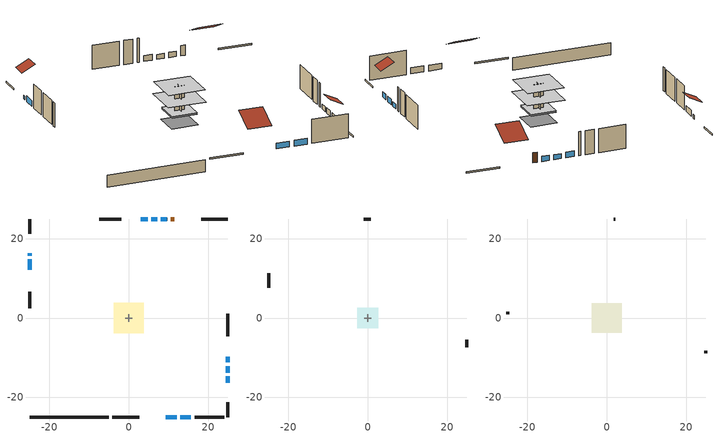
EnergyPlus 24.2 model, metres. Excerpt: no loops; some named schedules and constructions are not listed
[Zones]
conditioned space
 floor to garage (Floor1 construction): -2.59,-2.59 -2.59,2.59 2.59,2.59 2.59,-2.59 z0.3
 floor adiabatic (AdiabaticFloorConstruction): -3.82,-3.82 -3.82,3.82 3.82,3.82 3.82,-3.82 z2.74
 floor foundation (Slab2 construction): -2.7,-2.7 -2.7,2.7 2.7,2.7 2.7,-2.7 z-2.13
 wall outside (RimJoist1 construction): -4.12,-24.95 2.62,-24.95 z0.3:0.61
 wall outside (RimJoist2 construction): -24.95,24.95 -24.95,21.2 z0.3:0.61
 wall outside (RimJoist3 construction): 24.95,24.95 18.21,24.95 z0.3:0.61
 wall outside (RimJoist4 construction): 24.95,-24.95 24.95,-21.2 z0.3:0.61
 wall outside (AdiabaticWallConstruction 1): 11.48,24.95 10.57,24.95 z0.3:2.34
 wall outside (AdiabaticWallConstruction): 9.35,-24.95 12.04,-24.95 / 12.97,-24.95 15.66,-24.95 / -24.95,14.78 -24.95,12.16 z0.3:1.49; 24.95,-16.29 24.95,-14.67 / 24.95,-13.74 24.95,-12.12 z0.3:1.4; -24.95,16.29 -24.95,15.71 z0.3:1.07; 9.64,24.95 8.1,24.95 z0.3:1.34; 7.17,24.95 5.68,24.95 z0.3:1.28; 4.75,24.95 3.01,24.95 z0.3:1.46; 24.95,-11.19 24.95,-9.78 z0.3:1.25
 wall outside (Wall3 construction): 16.59,-24.95 24.02,-24.95 z0.3:5.18
 wall outside (Wall4 construction): -24.95,6.65 -24.95,2.52 z0.3:5.18
 wall outside (Wall7 construction): -1.95,24.95 -7.44,24.95 z0.3:5.18
 wall outside (Wall8 construction): 24.95,-4.56 24.95,1.13 z0.3:5.18
 wall foundation (FoundationWall1 construction): -24.95,-24.95 -5.05,-24.95 z-2.13:0.3
 wall to garage (Wall5 construction): 0.91,0 -0.91,0 z0.3:5.18
 wall to garage (Wall6 construction): 0,0.91 0,-0.91 z0.3:5.18
 window (WindowConstruction): 9.35,-24.95 12.04,-24.95 z0.3:1.49
 window (WindowConstruction 9): 24.95,-16.29 24.95,-14.67 z0.3:1.4
 window (WindowConstruction 1): 12.97,-24.95 15.66,-24.95 z0.3:1.49
 window (WindowConstruction 2): -24.95,16.29 -24.95,15.71 z0.3:1.07
 window (WindowConstruction 3): -24.95,14.78 -24.95,12.17 z0.3:1.49
 window (WindowConstruction 4): 9.64,24.95 8.1,24.95 z0.3:1.34
 window (WindowConstruction 5): 7.17,24.95 5.68,24.95 z0.3:1.28
 window (WindowConstruction 6): 4.75,24.95 3.01,24.95 z0.3:1.46
 window (WindowConstruction 7): 24.95,-13.74 24.95,-12.12 z0.3:1.4
 window (WindowConstruction 8): 24.95,-11.19 24.95,-9.78 z0.3:1.25
 door (Door): 11.48,24.95 10.57,24.95 z0.3:2.34
 ceiling adiabatic (AdiabaticFloorConstruction): 3.82,-3.82 3.82,3.82 -3.82,3.82 -3.82,-3.82 z2.74
garage
 floor foundation (Slab1 construction): -2.59,-2.59 -2.59,2.59 2.59,2.59 2.59,-2.59 z0
 wall outside (Wall1 construction): -24.95,11.24 -24.95,7.58 z0.3:5.18
 wall outside (Wall12 construction): 24.95,-7.31 24.95,-5.48 z0.3:5.18
 wall outside (Wall2 construction): 0.81,24.95 -1.02,24.95 z0.3:5.18
attic - vented
 floor to conditioned space (Floor2 construction Reversed): -3.74,-3.74 -3.74,3.74 3.74,3.74 3.74,-3.74 z5.18
 wall outside (Wall10 construction): 24.95,-8.85 24.95,-8.24 z0.3:5.18
 wall outside (Wall11 construction): 2.08,24.95 1.74,24.95 z0.3:5.18
 wall outside (Wall9 construction): -24.95,1.59 -24.95,0.98 z0.3:5.18
 roof outside (Roof1 construction): 8.42,-24.95,5.18 8.42,-20.59,7.36 3.55,-20.59,7.36 3.55,-24.95,5.18
 roof outside (Roof2 construction): -24.95,17.21,5.18 -22.22,17.21,6.55 -22.22,20.27,6.55 -24.95,20.27,5.18
 roof outside (Roof3 construction): 24.95,-17.21,5.18 22.22,-17.21,6.55 22.22,-20.27,6.55 24.95,-20.27,5.18
 roof outside (Roof4 construction): 12.41,24.95,5.18 12.41,20.59,7.36 17.28,20.59,7.36 17.28,24.95,5.18
[Material] Roughness=Rough; Thermal Absorptance=0.9
Name | Thickness {m} | Conductivity {W/m-K} | Density {kg/m3} | Specific Heat {J/kg-K} | Solar Absorptance | Visible Absorptance
ceiling loosefill ins | 0.254 | 0.0480833 | 16.02 | 1046.75 | 0.7 | 0.7
ceiling stud and cavity | 0.1397 | 0.104117 | 65.682 | 1177.47 | 0.7 | 0.7
floor covering | 0.0127 | 0.0433444 | 54.468 | 1339.84 | 0.6 | 0.6
floor stud and cavity | 0.1397 | 0.923637 | 92.3553 | 1139.71 | 0.7 | 0.7
gypsum board | 0.0127 | 0.160291 | 801 | 837.4 | 0.6 | 0.6
osb sheathing 0.5 in. 1 | 0.0127 | 0.115458 | 512.64 | 1214.23 | 0.7 | 0.7
osb sheathing 0.75 in. | 0.01905 | 0.115458 | 512.64 | 1214.23 | 0.7 | 0.7
wall rigid ins 1; wall rigid ins 2 | 0.051816 | 0.029427 | 32.04 | 1214.23 | 0.7 | 0.7
wall stud and cavity 2 | 0.1397 | 0.222524 | 139.0536 | 1170.24 | 0.7 | 0.7
[Construction]
Floor1 construction Reversed: floor covering, osb sheathing 0.75 in., floor stud and cavity
Floor2 construction: ceiling loosefill ins, ceiling stud and cavity, gypsum board
Wall5 construction Reversed: gypsum board, wall stud and cavity 2, osb sheathing 0.5 in. 1, wall rigid ins 1
Wall6 construction Reversed: gypsum board, wall stud and cavity 2, osb sheathing 0.5 in. 1, wall rigid ins 2
[EnergyManagementSystem:Program]
water_heater_InletAir: Set water_heater_Tamb_act = water_heater_amb_temp; Set water_heater_RHamb_act = 0; Set water_heater_RHamb_act = water_heater_RHamb_act + (water_heater_amb_rh / 100) / 1; Set water_heater_sens_act = (0 - water_heater_sens_cool - (water_heater_tl + water_heater_fan_pwr)) / 1; Set water_heater_lat_act = (0 - water_heater_lat_cool) / 1
[EnergyManagementSystem:ProgramCallingManager]
central_ac_supply_fan_disaggregate_program_calling_manager: EndOfSystemTimestepBeforeHVACReporting; central_ac_supply_fan_disaggregate_program
component_loads_program_calling_manager: EndOfZoneTimestepAfterZoneReporting; component_loads_program
fridge_schedule_program_calling_manager: BeginZoneTimestepAfterInitHeatBalance; fridge_schedule_program
infil_program_calling_manager: BeginZoneTimestepAfterInitHeatBalance; infil_program
natural_vent_program_calling_manager: BeginZoneTimestepAfterInitHeatBalance; natural_vent_program
total_airflows_program_calling_manager: EndOfZoneTimestepAfterZoneReporting; total_airflows_program
total_loads_program_calling_manager: EndOfZoneTimestepAfterZoneReporting; total_loads_program
unit_heater_supply_fan_disaggregate_program_calling_manager: EndOfSystemTimestepBeforeHVACReporting; unit_heater_supply_fan_disaggregate_program
unmet_hours_program_calling_manager: EndOfZoneTimestepBeforeZoneReporting; unmet_hours_program
water_heater_hpwh_EC_adj_ProgramManager: EndOfSystemTimestepBeforeHVACReporting; water_heater_hpwh_EC_adj
water_heater_ProgramManager: InsideHVACSystemIterationLoop; water_heater_Control; water_heater_InletAir
[EnergyManagementSystem:OutputVariable]
Name | EMS Variable | Type of Data in Variable | Update Frequency | EMS Program or Subroutine | Units
central ac supply fan disaggregate clg | central_ac_supply_fan_clg | Summed | SystemTimestep | central_ac_supply_fan_disaggregate_program | J
unit heater supply fan disaggregate htg primary | unit_heater_supply_fan_primary_htg | Summed | SystemTimestep | unit_heater_supply_fan_disaggregate_program | J
loads_htg_tot_peakload_outvar; loads_htg_tot_annual_outvar; loads_htg_tot_timeseries_outvar | loads_htg_tot | Summed | ZoneTimestep | total_loads_program | J
loads_clg_tot_peakload_outvar; loads_clg_tot_annual_outvar; loads_clg_tot_timeseries_outvar | loads_clg_tot | Summed | ZoneTimestep | total_loads_program | J
htg_unmet_hours_annual_outvar; htg_unmet_hours_timeseries_outvar | htg_unmet_hours | Summed | ZoneTimestep | unmet_hours_program | hr
clg_unmet_hours_annual_outvar; clg_unmet_hours_timeseries_outvar | clg_unmet_hours | Summed | ZoneTimestep | unmet_hours_program | hr
loads_htg_roofs_annual_outvar; loads_htg_roofs_timeseries_outvar | loads_htg_roofs | Summed | ZoneTimestep | component_loads_program | J
loads_htg_ceilings_annual_outvar; loads_htg_ceilings_timeseries_outvar | loads_htg_ceilings | Summed | ZoneTimestep | component_loads_program | J
loads_htg_walls_annual_outvar; loads_htg_walls_timeseries_outvar | loads_htg_walls | Summed | ZoneTimestep | component_loads_program | J
loads_htg_rim_joists_annual_outvar; loads_htg_rim_joists_timeseries_outvar | loads_htg_rim_joists | Summed | ZoneTimestep | component_loads_program | J
loads_htg_foundation_walls_annual_outvar; loads_htg_foundation_walls_timeseries_outvar | loads_htg_foundation_walls | Summed | ZoneTimestep | component_loads_program | J
loads_htg_doors_annual_outvar; loads_htg_doors_timeseries_outvar | loads_htg_doors | Summed | ZoneTimestep | component_loads_program | J
loads_htg_windows_conduction_annual_outvar; loads_htg_windows_conduction_timeseries_outvar | loads_htg_windows_conduction | Summed | ZoneTimestep | component_loads_program | J
loads_htg_windows_solar_annual_outvar; loads_htg_windows_solar_timeseries_outvar | loads_htg_windows_solar | Summed | ZoneTimestep | component_loads_program | J
loads_htg_skylights_conduction_annual_outvar; loads_htg_skylights_conduction_timeseries_outvar | loads_htg_skylights_conduction | Summed | ZoneTimestep | component_loads_program | J
loads_htg_skylights_solar_annual_outvar; loads_htg_skylights_solar_timeseries_outvar | loads_htg_skylights_solar | Summed | ZoneTimestep | component_loads_program | J
loads_htg_floors_annual_outvar; loads_htg_floors_timeseries_outvar | loads_htg_floors | Summed | ZoneTimestep | component_loads_program | J
loads_htg_slabs_annual_outvar; loads_htg_slabs_timeseries_outvar | loads_htg_slabs | Summed | ZoneTimestep | component_loads_program | J
loads_htg_internal_mass_annual_outvar; loads_htg_internal_mass_timeseries_outvar | loads_htg_internal_mass | Summed | ZoneTimestep | component_loads_program | J
loads_htg_infil_annual_outvar; loads_htg_infil_timeseries_outvar | loads_htg_infil | Summed | ZoneTimestep | component_loads_program | J
loads_htg_natvent_annual_outvar; loads_htg_natvent_timeseries_outvar | loads_htg_natvent | Summed | ZoneTimestep | component_loads_program | J
loads_htg_mechvent_annual_outvar; loads_htg_mechvent_timeseries_outvar | loads_htg_mechvent | Summed | ZoneTimestep | component_loads_program | J
loads_htg_whf_annual_outvar; loads_htg_whf_timeseries_outvar | loads_htg_whf | Summed | ZoneTimestep | component_loads_program | J
loads_htg_ducts_annual_outvar; loads_htg_ducts_timeseries_outvar | loads_htg_ducts | Summed | ZoneTimestep | component_loads_program | J
loads_htg_intgains_annual_outvar; loads_htg_intgains_timeseries_outvar | loads_htg_intgains | Summed | ZoneTimestep | component_loads_program | J
loads_htg_lighting_annual_outvar; loads_htg_lighting_timeseries_outvar | loads_htg_lighting | Summed | ZoneTimestep | component_loads_program | J
loads_clg_roofs_annual_outvar; loads_clg_roofs_timeseries_outvar | loads_clg_roofs | Summed | ZoneTimestep | component_loads_program | J
loads_clg_ceilings_annual_outvar; loads_clg_ceilings_timeseries_outvar | loads_clg_ceilings | Summed | ZoneTimestep | component_loads_program | J
loads_clg_walls_annual_outvar; loads_clg_walls_timeseries_outvar | loads_clg_walls | Summed | ZoneTimestep | component_loads_program | J
loads_clg_rim_joists_annual_outvar; loads_clg_rim_joists_timeseries_outvar | loads_clg_rim_joists | Summed | ZoneTimestep | component_loads_program | J
loads_clg_foundation_walls_annual_outvar; loads_clg_foundation_walls_timeseries_outvar | loads_clg_foundation_walls | Summed | ZoneTimestep | component_loads_program | J
loads_clg_doors_annual_outvar; loads_clg_doors_timeseries_outvar | loads_clg_doors | Summed | ZoneTimestep | component_loads_program | J
loads_clg_windows_conduction_annual_outvar; loads_clg_windows_conduction_timeseries_outvar | loads_clg_windows_conduction | Summed | ZoneTimestep | component_loads_program | J
loads_clg_windows_solar_annual_outvar; loads_clg_windows_solar_timeseries_outvar | loads_clg_windows_solar | Summed | ZoneTimestep | component_loads_program | J
loads_clg_skylights_conduction_annual_outvar; loads_clg_skylights_conduction_timeseries_outvar | loads_clg_skylights_conduction | Summed | ZoneTimestep | component_loads_program | J
loads_clg_skylights_solar_annual_outvar; loads_clg_skylights_solar_timeseries_outvar | loads_clg_skylights_solar | Summed | ZoneTimestep | component_loads_program | J
loads_clg_floors_annual_outvar; loads_clg_floors_timeseries_outvar | loads_clg_floors | Summed | ZoneTimestep | component_loads_program | J
loads_clg_slabs_annual_outvar; loads_clg_slabs_timeseries_outvar | loads_clg_slabs | Summed | ZoneTimestep | component_loads_program | J
loads_clg_internal_mass_annual_outvar; loads_clg_internal_mass_timeseries_outvar | loads_clg_internal_mass | Summed | ZoneTimestep | component_loads_program | J
loads_clg_infil_annual_outvar; loads_clg_infil_timeseries_outvar | loads_clg_infil | Summed | ZoneTimestep | component_loads_program | J
loads_clg_natvent_annual_outvar; loads_clg_natvent_timeseries_outvar | loads_clg_natvent | Summed | ZoneTimestep | component_loads_program | J
loads_clg_mechvent_annual_outvar; loads_clg_mechvent_timeseries_outvar | loads_clg_mechvent | Summed | ZoneTimestep | component_loads_program | J
loads_clg_whf_annual_outvar; loads_clg_whf_timeseries_outvar | loads_clg_whf | Summed | ZoneTimestep | component_loads_program | J
loads_clg_ducts_annual_outvar; loads_clg_ducts_timeseries_outvar | loads_clg_ducts | Summed | ZoneTimestep | component_loads_program | J
loads_clg_intgains_annual_outvar; loads_clg_intgains_timeseries_outvar | loads_clg_intgains | Summed | ZoneTimestep | component_loads_program | J
loads_clg_lighting_annual_outvar; loads_clg_lighting_timeseries_outvar | loads_clg_lighting | Summed | ZoneTimestep | component_loads_program | J
total_infil_flow_rate_timeseries_outvar | total_infil_flow_rate | Averaged | ZoneTimestep | total_airflows_program | m^3/s
total_mechvent_flow_rate_timeseries_outvar | total_mechvent_flow_rate | Averaged | ZoneTimestep | total_airflows_program | m^3/s
total_natvent_flow_rate_timeseries_outvar | total_natvent_flow_rate | Averaged | ZoneTimestep | total_airflows_program | m^3/s
total_whf_flow_rate_timeseries_outvar | total_whf_flow_rate | Averaged | ZoneTimestep | total_airflows_program | m^3/s
[Schedule:Day:Interval]
trans schedule winter=0.85 summer=0.7 day; trans schedule winter=0.85 summer=0.7 day 2: No, 24:00, 0.85
trans schedule winter=0.85 summer=0.7 day 1: No, 24:00, 0.7
trans schedule winter=0.85 summer=0.7 default day; mech vent bath fan 0 schedule default day; mech vent range fan 0 schedule default day; misc permanent spa pump schedule default day; general water use schedule default day; misc permanent spa heater schedule default day; cooling season schedule day; cooling season schedule day 2; cooling season schedule default day; exterior lighting schedule default day; natural vent schedule default day: No, 24:00, 0
mech vent bath fan 0 schedule day: No, 21:00, 0, 22:00, 1, 24:00, 0
mech vent range fan 0 schedule day: No, 18:00, 0, 19:00, 1, 24:00, 0
misc permanent spa pump schedule day; misc permanent spa pump schedule day 2; misc permanent spa pump schedule day 4; misc permanent spa pump schedule day 8; misc permanent spa pump schedule day 10: No, 01:00, 0.151232, 02:00, 0.182738, 03:00, 0.151232, 04:00, 0.182738, 05:00, 0.296162, 06:00, 0.422188, 07:00, 0.359175, 09:00, 0.151232, 10:00, 0.119725, 11:00, 0.0945197, 14:00, 0.0882184, 15:00, 0.151232, 16:00, 0.365476, 17:00, 0.793966, 18:00, 0.76876, 19:00, 0.428489, 20:00, 0.38438, 21:00, 0.321367, 22:00, 0.270956, 24:00, 0.151232
misc permanent spa pump schedule day 1: No, 01:00, 0.152381, 02:00, 0.184127, 03:00, 0.152381, 04:00, 0.184127, 05:00, 0.298413, 06:00, 0.425397, 07:00, 0.361905, 09:00, 0.152381, 10:00, 0.120635, 11:00, 0.0952381, 14:00, 0.0888889, 15:00, 0.152381, 16:00, 0.368254, 17:00, 0.8, 18:00, 0.774603, 19:00, 0.431746, 20:00, 0.387302, 21:00, 0.32381, 22:00, 0.273016, 24:00, 0.152381
misc permanent spa pump schedule day 3; misc permanent spa pump schedule day 9: No, 01:00, 0.150246, 02:00, 0.181548, 03:00, 0.150246, 04:00, 0.181548, 05:00, 0.294232, 06:00, 0.419438, 07:00, 0.356835, 09:00, 0.150246, 10:00, 0.118945, 11:00, 0.0939039, 14:00, 0.0876437, 15:00, 0.150246, 16:00, 0.363095, 17:00, 0.788793, 18:00, 0.763752, 19:00, 0.425698, 20:00, 0.381876, 21:00, 0.319273, 22:00, 0.269191, 24:00, 0.150246
misc permanent spa pump schedule day 5; misc permanent spa pump schedule day 7; misc permanent spa heater schedule day 3: No, 01:00, 0.190476, 02:00, 0.230159, 03:00, 0.190476, 04:00, 0.230159, 05:00, 0.373016, 06:00, 0.531746, 07:00, 0.452381, 09:00, 0.190476, 10:00, 0.150794, 11:00, 0.119048, 14:00, 0.111111, 15:00, 0.190476, 16:00, 0.460317, 17:00, 1, 18:00, 0.968254, 19:00, 0.539683, 20:00, 0.484127, 21:00, 0.404762, 22:00, 0.34127, 24:00, 0.190476
misc permanent spa pump schedule day 6: No, 01:00, 0.190148, 02:00, 0.229762, 03:00, 0.190148, 04:00, 0.229762, 05:00, 0.372373, 06:00, 0.530829, 07:00, 0.451601, 09:00, 0.190148, 10:00, 0.150534, 11:00, 0.118842, 14:00, 0.11092, 15:00, 0.190148, 16:00, 0.459524, 17:00, 0.998276, 18:00, 0.966585, 19:00, 0.538752, 20:00, 0.483292, 21:00, 0.404064, 22:00, 0.340681, 24:00, 0.190148
general water use schedule day: No, 01:00, 0.315068, 03:00, 0.287671, 04:00, 0.342466, 05:00, 0.369863, 06:00, 0.520548, 07:00, 0.60274, 08:00, 0.534247, 10:00, 0.506849, 11:00, 0.465753, 14:00, 0.479452, 15:00, 0.534247, 16:00, 0.589041, 17:00, 0.69863, 18:00, 0.876712, 19:00, 0.890411, 20:00, 0.986301, 21:00, 1, 22:00, 0.863014, 23:00, 0.616438, 24:00, 0.465753
misc permanent spa heater schedule day; misc permanent spa heater schedule day 6: No, 01:00, 0.145464, 02:00, 0.175769, 03:00, 0.145464, 04:00, 0.175769, 05:00, 0.284867, 06:00, 0.406087, 07:00, 0.345477, 09:00, 0.145464, 10:00, 0.115159, 11:00, 0.090915, 14:00, 0.084854, 15:00, 0.145464, 16:00, 0.351538, 17:00, 0.763686, 18:00, 0.739442, 19:00, 0.412148, 20:00, 0.369721, 21:00, 0.309111, 22:00, 0.260623, 24:00, 0.145464
misc permanent spa heater schedule day 1: No, 01:00, 0.145116, 02:00, 0.175349, 03:00, 0.145116, 04:00, 0.175349, 05:00, 0.284186, 06:00, 0.405117, 07:00, 0.344652, 09:00, 0.145116, 10:00, 0.114884, 11:00, 0.0906978, 14:00, 0.0846513, 15:00, 0.145116, 16:00, 0.350698, 17:00, 0.761861, 18:00, 0.737675, 19:00, 0.411163, 20:00, 0.368838, 21:00, 0.308372, 22:00, 0.26, 24:00, 0.145116
misc permanent spa heater schedule day 2: No, 01:00, 0.188391, 02:00, 0.227639, 03:00, 0.188391, 04:00, 0.227639, 05:00, 0.368932, 06:00, 0.525924, 07:00, 0.447428, 09:00, 0.188391, 10:00, 0.149143, 11:00, 0.117744, 14:00, 0.109895, 15:00, 0.188391, 16:00, 0.455277, 17:00, 0.989051, 18:00, 0.957653, 19:00, 0.533774, 20:00, 0.478826, 21:00, 0.40033, 22:00, 0.337533, 24:00, 0.188391
misc permanent spa heater schedule day 4: No, 01:00, 0.1618, 02:00, 0.195509, 03:00, 0.1618, 04:00, 0.195509, 05:00, 0.316859, 06:00, 0.451693, 07:00, 0.384276, 09:00, 0.1618, 10:00, 0.128092, 11:00, 0.101125, 14:00, 0.0943836, 15:00, 0.1618, 16:00, 0.391018, 17:00, 0.849453, 18:00, 0.822486, 19:00, 0.458435, 20:00, 0.411243, 21:00, 0.343826, 22:00, 0.289893, 24:00, 0.1618
misc permanent spa heater schedule day 5: No, 01:00, 0.160758, 02:00, 0.194249, 03:00, 0.160758, 04:00, 0.194249, 05:00, 0.314817, 06:00, 0.448782, 07:00, 0.3818, 09:00, 0.160758, 10:00, 0.127267, 11:00, 0.100474, 14:00, 0.0937753, 15:00, 0.160758, 16:00, 0.388498, 17:00, 0.843978, 18:00, 0.817185, 19:00, 0.45548, 20:00, 0.408593, 21:00, 0.34161, 22:00, 0.288024, 24:00, 0.160758
cooling season schedule day 1; natural vent schedule day: No, 24:00, 1
exterior lighting schedule day: No, 01:00, 0.566667, 03:00, 0.524167, 05:00, 0.495833, 06:00, 0.5525, 07:00, 0.623333, 08:00, 0.580833, 09:00, 0.439167, 10:00, 0.354167, 12:00, 0.34, 13:00, 0.354167, 14:00, 0.396667, 15:00, 0.425, 16:00, 0.495833, 17:00, 0.623333, 18:00, 0.793333, 19:00, 0.906667, 20:00, 0.963333, 21:00, 0.991667, 22:00, 0.920833, 23:00, 0.793333, 24:00, 0.665833
exterior lighting schedule day 1: No, 01:00, 0.528571, 03:00, 0.488929, 05:00, 0.4625, 06:00, 0.515357, 07:00, 0.581429, 08:00, 0.541786, 09:00, 0.409643, 10:00, 0.330357, 12:00, 0.317143, 13:00, 0.330357, 14:00, 0.37, 15:00, 0.396429, 16:00, 0.4625, 17:00, 0.581429, 18:00, 0.74, 19:00, 0.845714, 20:00, 0.898571, 21:00, 0.925, 22:00, 0.858929, 23:00, 0.74, 24:00, 0.621071
exterior lighting schedule day 10: No, 01:00, 0.552381, 03:00, 0.510952, 05:00, 0.483333, 06:00, 0.538571, 07:00, 0.607619, 08:00, 0.56619, 09:00, 0.428095, 10:00, 0.345238, 12:00, 0.331429, 13:00, 0.345238, 14:00, 0.386667, 15:00, 0.414286, 16:00, 0.483333, 17:00, 0.607619, 18:00, 0.773333, 19:00, 0.88381, 20:00, 0.939048, 21:00, 0.966667, 22:00, 0.897619, 23:00, 0.773333, 24:00, 0.649048
exterior lighting schedule day 11: No, 01:00, 0.571429, 03:00, 0.528571, 05:00, 0.5, 06:00, 0.557143, 07:00, 0.628571, 08:00, 0.585714, 09:00, 0.442857, 10:00, 0.357143, 12:00, 0.342857, 13:00, 0.357143, 14:00, 0.4, 15:00, 0.428571, 16:00, 0.5, 17:00, 0.628571, 18:00, 0.8, 19:00, 0.914286, 20:00, 0.971429, 21:00, 1, 22:00, 0.928571, 23:00, 0.8, 24:00, 0.671429
exterior lighting schedule day 2: No, 01:00, 0.485714, 03:00, 0.449286, 05:00, 0.425, 06:00, 0.473571, 07:00, 0.534286, 08:00, 0.497857, 09:00, 0.376429, 10:00, 0.303571, 12:00, 0.291429, 13:00, 0.303571, 14:00, 0.34, 15:00, 0.364286, 16:00, 0.425, 17:00, 0.534286, 18:00, 0.68, 19:00, 0.777143, 20:00, 0.825714, 21:00, 0.85, 22:00, 0.789286, 23:00, 0.68, 24:00, 0.570714
exterior lighting schedule day 3: No, 01:00, 0.442857, 03:00, 0.409643, 05:00, 0.3875, 06:00, 0.431786, 07:00, 0.487143, 08:00, 0.453929, 09:00, 0.343214, 10:00, 0.276786, 12:00, 0.265714, 13:00, 0.276786, 14:00, 0.31, 15:00, 0.332143, 16:00, 0.3875, 17:00, 0.487143, 18:00, 0.62, 19:00, 0.708571, 20:00, 0.752857, 21:00, 0.775, 22:00, 0.719643, 23:00, 0.62, 24:00, 0.520357
exterior lighting schedule day 4: No, 01:00, 0.4, 03:00, 0.37, 05:00, 0.35, 06:00, 0.39, 07:00, 0.44, 08:00, 0.41, 09:00, 0.31, 10:00, 0.25, 12:00, 0.24, 13:00, 0.25, 14:00, 0.28, 15:00, 0.3, 16:00, 0.35, 17:00, 0.44, 18:00, 0.56, 19:00, 0.64, 20:00, 0.68, 21:00, 0.7, 22:00, 0.65, 23:00, 0.56, 24:00, 0.47
exterior lighting schedule day 5: No, 01:00, 0.380952, 03:00, 0.352381, 05:00, 0.333333, 06:00, 0.371429, 07:00, 0.419048, 08:00, 0.390476, 09:00, 0.295238, 10:00, 0.238095, 12:00, 0.228571, 13:00, 0.238095, 14:00, 0.266667, 15:00, 0.285714, 16:00, 0.333333, 17:00, 0.419048, 18:00, 0.533333, 19:00, 0.609524, 20:00, 0.647619, 21:00, 0.666667, 22:00, 0.619048, 23:00, 0.533333, 24:00, 0.447619
exterior lighting schedule day 6: No, 01:00, 0.390476, 03:00, 0.36119, 05:00, 0.341667, 06:00, 0.380714, 07:00, 0.429524, 08:00, 0.400238, 09:00, 0.302619, 10:00, 0.244048, 12:00, 0.234286, 13:00, 0.244048, 14:00, 0.273333, 15:00, 0.292857, 16:00, 0.341667, 17:00, 0.429524, 18:00, 0.546667, 19:00, 0.624762, 20:00, 0.66381, 21:00, 0.683333, 22:00, 0.634524, 23:00, 0.546667, 24:00, 0.45881
exterior lighting schedule day 7: No, 01:00, 0.419048, 03:00, 0.387619, 05:00, 0.366667, 06:00, 0.408571, 07:00, 0.460952, 08:00, 0.429524, 09:00, 0.324762, 10:00, 0.261905, 12:00, 0.251429, 13:00, 0.261905, 14:00, 0.293333, 15:00, 0.314286, 16:00, 0.366667, 17:00, 0.460952, 18:00, 0.586667, 19:00, 0.670476, 20:00, 0.712381, 21:00, 0.733333, 22:00, 0.680952, 23:00, 0.586667, 24:00, 0.492381
exterior lighting schedule day 8: No, 01:00, 0.466667, 03:00, 0.431667, 05:00, 0.408333, 06:00, 0.455, 07:00, 0.513333, 08:00, 0.478333, 09:00, 0.361667, 10:00, 0.291667, 12:00, 0.28, 13:00, 0.291667, 14:00, 0.326667, 15:00, 0.35, 16:00, 0.408333, 17:00, 0.513333, 18:00, 0.653333, 19:00, 0.746667, 20:00, 0.793333, 21:00, 0.816667, 22:00, 0.758333, 23:00, 0.653333, 24:00, 0.548333
exterior lighting schedule day 9: No, 01:00, 0.509524, 03:00, 0.47131, 05:00, 0.445833, 06:00, 0.496786, 07:00, 0.560476, 08:00, 0.522262, 09:00, 0.394881, 10:00, 0.318452, 12:00, 0.305714, 13:00, 0.318452, 14:00, 0.356667, 15:00, 0.382143, 16:00, 0.445833, 17:00, 0.560476, 18:00, 0.713333, 19:00, 0.815238, 20:00, 0.86619, 21:00, 0.891667, 22:00, 0.827976, 23:00, 0.713333, 24:00, 0.59869
[Schedule:Week:Daily]
misc permanent spa heater schedule Week Rule - Jan28-Feb3: misc permanent spa heater schedule day, misc permanent spa heater schedule day, misc permanent spa heater schedule day, misc permanent spa heater schedule day, misc permanent spa heater schedule day 1, misc permanent spa heater schedule day 1, misc permanent spa heater schedule day 1, misc permanent spa heater schedule default day, misc permanent spa heater schedule default day, misc permanent spa heater schedule default day, misc permanent spa heater schedule default day, misc permanent spa heater schedule default day
misc permanent spa heater schedule Week Rule - Feb4-Feb24: misc permanent spa heater schedule day 1, misc permanent spa heater schedule day 1, misc permanent spa heater schedule day 1, misc permanent spa heater schedule day 1, misc permanent spa heater schedule day 1, misc permanent spa heater schedule day 1, misc permanent spa heater schedule day 1, misc permanent spa heater schedule default day, misc permanent spa heater schedule default day, misc permanent spa heater schedule default day, misc permanent spa heater schedule default day, misc permanent spa heater schedule default day
misc permanent spa heater schedule Week Rule - Feb25-Mar3: misc permanent spa heater schedule day 1, misc permanent spa heater schedule day 1, misc permanent spa heater schedule day 1, misc permanent spa heater schedule day 1, misc permanent spa heater schedule day 2, misc permanent spa heater schedule day 2, misc permanent spa heater schedule day 2, misc permanent spa heater schedule default day, misc permanent spa heater schedule default day, misc permanent spa heater schedule default day, misc permanent spa heater schedule default day, misc permanent spa heater schedule default day
misc permanent spa heater schedule Week Rule - Mar4-May26: misc permanent spa heater schedule day 2, misc permanent spa heater schedule day 2, misc permanent spa heater schedule day 2, misc permanent spa heater schedule day 2, misc permanent spa heater schedule day 2, misc permanent spa heater schedule day 2, misc permanent spa heater schedule day 2, misc permanent spa heater schedule default day, misc permanent spa heater schedule default day, misc permanent spa heater schedule default day, misc permanent spa heater schedule default day, misc permanent spa heater schedule default day
misc permanent spa heater schedule Week Rule - May27-Jun2: misc permanent spa heater schedule day 2, misc permanent spa heater schedule day 2, misc permanent spa heater schedule day 2, misc permanent spa heater schedule day 2, misc permanent spa heater schedule day 2, misc permanent spa heater schedule day 3, misc permanent spa heater schedule day 3, misc permanent spa heater schedule default day, misc permanent spa heater schedule default day, misc permanent spa heater schedule default day, misc permanent spa heater schedule default day, misc permanent spa heater schedule default day
misc permanent spa heater schedule Week Rule - Jun3-Sep29: misc permanent spa heater schedule day 3, misc permanent spa heater schedule day 3, misc permanent spa heater schedule day 3, misc permanent spa heater schedule day 3, misc permanent spa heater schedule day 3, misc permanent spa heater schedule day 3, misc permanent spa heater schedule day 3, misc permanent spa heater schedule default day, misc permanent spa heater schedule default day, misc permanent spa heater schedule default day, misc permanent spa heater schedule default day, misc permanent spa heater schedule default day
misc permanent spa heater schedule Week Rule - Sep30-Oct6: misc permanent spa heater schedule day 3, misc permanent spa heater schedule day 4, misc permanent spa heater schedule day 4, misc permanent spa heater schedule day 4, misc permanent spa heater schedule day 4, misc permanent spa heater schedule day 4, misc permanent spa heater schedule day 4, misc permanent spa heater schedule default day, misc permanent spa heater schedule default day, misc permanent spa heater schedule default day, misc permanent spa heater schedule default day, misc permanent spa heater schedule default day
misc permanent spa heater schedule Week Rule - Oct7-Oct27: misc permanent spa heater schedule day 4, misc permanent spa heater schedule day 4, misc permanent spa heater schedule day 4, misc permanent spa heater schedule day 4, misc permanent spa heater schedule day 4, misc permanent spa heater schedule day 4, misc permanent spa heater schedule day 4, misc permanent spa heater schedule default day, misc permanent spa heater schedule default day, misc permanent spa heater schedule default day, misc permanent spa heater schedule default day, misc permanent spa heater schedule default day
misc permanent spa heater schedule Week Rule - Oct28-Nov3: misc permanent spa heater schedule day 4, misc permanent spa heater schedule day 4, misc permanent spa heater schedule day 4, misc permanent spa heater schedule day 4, misc permanent spa heater schedule day 5, misc permanent spa heater schedule day 5, misc permanent spa heater schedule day 5, misc permanent spa heater schedule default day, misc permanent spa heater schedule default day, misc permanent spa heater schedule default day, misc permanent spa heater schedule default day, misc permanent spa heater schedule default day
misc permanent spa heater schedule Week Rule - Nov4-Nov24: misc permanent spa heater schedule day 5, misc permanent spa heater schedule day 5, misc permanent spa heater schedule day 5, misc permanent spa heater schedule day 5, misc permanent spa heater schedule day 5, misc permanent spa heater schedule day 5, misc permanent spa heater schedule day 5, misc permanent spa heater schedule default day, misc permanent spa heater schedule default day, misc permanent spa heater schedule default day, misc permanent spa heater schedule default day, misc permanent spa heater schedule default day
misc permanent spa heater schedule Week Rule - Nov25-Dec1: misc permanent spa heater schedule day 5, misc permanent spa heater schedule day 5, misc permanent spa heater schedule day 5, misc permanent spa heater schedule day 5, misc permanent spa heater schedule day 5, misc permanent spa heater schedule day 5, misc permanent spa heater schedule day 6, misc permanent spa heater schedule default day, misc permanent spa heater schedule default day, misc permanent spa heater schedule default day, misc permanent spa heater schedule default day, misc permanent spa heater schedule default day
misc permanent spa heater schedule Week Rule - Dec2-Dec31: misc permanent spa heater schedule day 6, misc permanent spa heater schedule day 6, misc permanent spa heater schedule day 6, misc permanent spa heater schedule day 6, misc permanent spa heater schedule day 6, misc permanent spa heater schedule day 6, misc permanent spa heater schedule day 6, misc permanent spa heater schedule default day, misc permanent spa heater schedule default day, misc permanent spa heater schedule default day, misc permanent spa heater schedule default day, misc permanent spa heater schedule default day
cooling season schedule Week Rule - Jan1-May26: cooling season schedule day, cooling season schedule day, cooling season schedule day, cooling season schedule day, cooling season schedule day, cooling season schedule day, cooling season schedule day, cooling season schedule default day, cooling season schedule default day, cooling season schedule default day, cooling season schedule default day, cooling season schedule default day
cooling season schedule Week Rule - May27-Jun2: cooling season schedule day, cooling season schedule day, cooling season schedule day, cooling season schedule day, cooling season schedule day, cooling season schedule day 1, cooling season schedule day 1, cooling season schedule default day, cooling season schedule default day, cooling season schedule default day, cooling season schedule default day, cooling season schedule default day
cooling season schedule Week Rule - Jun3-Sep29: cooling season schedule day 1, cooling season schedule day 1, cooling season schedule day 1, cooling season schedule day 1, cooling season schedule day 1, cooling season schedule day 1, cooling season schedule day 1, cooling season schedule default day, cooling season schedule default day, cooling season schedule default day, cooling season schedule default day, cooling season schedule default day
cooling season schedule Week Rule - Sep30-Oct6: cooling season schedule day 1, cooling season schedule day 2, cooling season schedule day 2, cooling season schedule day 2, cooling season schedule day 2, cooling season schedule day 2, cooling season schedule day 2, cooling season schedule default day, cooling season schedule default day, cooling season schedule default day, cooling season schedule default day, cooling season schedule default day
cooling season schedule Week Rule - Oct7-Dec31: cooling season schedule day 2, cooling season schedule day 2, cooling season schedule day 2, cooling season schedule day 2, cooling season schedule day 2, cooling season schedule day 2, cooling season schedule day 2, cooling season schedule default day, cooling season schedule default day, cooling season schedule default day, cooling season schedule default day, cooling season schedule default day
exterior lighting schedule Week Rule - Jan1-Jan27: exterior lighting schedule day, exterior lighting schedule day, exterior lighting schedule day, exterior lighting schedule day, exterior lighting schedule day, exterior lighting schedule day, exterior lighting schedule day, exterior lighting schedule default day, exterior lighting schedule default day, exterior lighting schedule default day, exterior lighting schedule default day, exterior lighting schedule default day
exterior lighting schedule Week Rule - Jan28-Feb3: exterior lighting schedule day, exterior lighting schedule day, exterior lighting schedule day, exterior lighting schedule day, exterior lighting schedule day 1, exterior lighting schedule day 1, exterior lighting schedule day 1, exterior lighting schedule default day, exterior lighting schedule default day, exterior lighting schedule default day, exterior lighting schedule default day, exterior lighting schedule default day
exterior lighting schedule Week Rule - Feb4-Feb24: exterior lighting schedule day 1, exterior lighting schedule day 1, exterior lighting schedule day 1, exterior lighting schedule day 1, exterior lighting schedule day 1, exterior lighting schedule day 1, exterior lighting schedule day 1, exterior lighting schedule default day, exterior lighting schedule default day, exterior lighting schedule default day, exterior lighting schedule default day, exterior lighting schedule default day
exterior lighting schedule Week Rule - Feb25-Mar3: exterior lighting schedule day 1, exterior lighting schedule day 1, exterior lighting schedule day 1, exterior lighting schedule day 1, exterior lighting schedule day 2, exterior lighting schedule day 2, exterior lighting schedule day 2, exterior lighting schedule default day, exterior lighting schedule default day, exterior lighting schedule default day, exterior lighting schedule default day, exterior lighting schedule default day
exterior lighting schedule Week Rule - Mar4-Mar31: exterior lighting schedule day 2, exterior lighting schedule day 2, exterior lighting schedule day 2, exterior lighting schedule day 2, exterior lighting schedule day 2, exterior lighting schedule day 2, exterior lighting schedule day 2, exterior lighting schedule default day, exterior lighting schedule default day, exterior lighting schedule default day, exterior lighting schedule default day, exterior lighting schedule default day
exterior lighting schedule Week Rule - Apr1-Apr28: exterior lighting schedule day 3, exterior lighting schedule day 3, exterior lighting schedule day 3, exterior lighting schedule day 3, exterior lighting schedule day 3, exterior lighting schedule day 3, exterior lighting schedule day 3, exterior lighting schedule default day, exterior lighting schedule default day, exterior lighting schedule default day, exterior lighting schedule default day, exterior lighting schedule default day
exterior lighting schedule Week Rule - Apr29-May5: exterior lighting schedule day 3, exterior lighting schedule day 3, exterior lighting schedule day 4, exterior lighting schedule day 4, exterior lighting schedule day 4, exterior lighting schedule day 4, exterior lighting schedule day 4, exterior lighting schedule default day, exterior lighting schedule default day, exterior lighting schedule default day, exterior lighting schedule default day, exterior lighting schedule default day
exterior lighting schedule Week Rule - May6-May26: exterior lighting schedule day 4, exterior lighting schedule day 4, exterior lighting schedule day 4, exterior lighting schedule day 4, exterior lighting schedule day 4, exterior lighting schedule day 4, exterior lighting schedule day 4, exterior lighting schedule default day, exterior lighting schedule default day, exterior lighting schedule default day, exterior lighting schedule default day, exterior lighting schedule default day
exterior lighting schedule Week Rule - May27-Jun2: exterior lighting schedule day 4, exterior lighting schedule day 4, exterior lighting schedule day 4, exterior lighting schedule day 4, exterior lighting schedule day 4, exterior lighting schedule day 5, exterior lighting schedule day 5, exterior lighting schedule default day, exterior lighting schedule default day, exterior lighting schedule default day, exterior lighting schedule default day, exterior lighting schedule default day
exterior lighting schedule Week Rule - Jun3-Jun30: exterior lighting schedule day 5, exterior lighting schedule day 5, exterior lighting schedule day 5, exterior lighting schedule day 5, exterior lighting schedule day 5, exterior lighting schedule day 5, exterior lighting schedule day 5, exterior lighting schedule default day, exterior lighting schedule default day, exterior lighting schedule default day, exterior lighting schedule default day, exterior lighting schedule default day
exterior lighting schedule Week Rule - Jul1-Jul28: exterior lighting schedule day 6, exterior lighting schedule day 6, exterior lighting schedule day 6, exterior lighting schedule day 6, exterior lighting schedule day 6, exterior lighting schedule day 6, exterior lighting schedule day 6, exterior lighting schedule default day, exterior lighting schedule default day, exterior lighting schedule default day, exterior lighting schedule default day, exterior lighting schedule default day
exterior lighting schedule Week Rule - Jul29-Aug4: exterior lighting schedule day 6, exterior lighting schedule day 6, exterior lighting schedule day 6, exterior lighting schedule day 7, exterior lighting schedule day 7, exterior lighting schedule day 7, exterior lighting schedule day 7, exterior lighting schedule default day, exterior lighting schedule default day, exterior lighting schedule default day, exterior lighting schedule default day, exterior lighting schedule default day
exterior lighting schedule Week Rule - Aug5-Aug25: exterior lighting schedule day 7, exterior lighting schedule day 7, exterior lighting schedule day 7, exterior lighting schedule day 7, exterior lighting schedule day 7, exterior lighting schedule day 7, exterior lighting schedule day 7, exterior lighting schedule default day, exterior lighting schedule default day, exterior lighting schedule default day, exterior lighting schedule default day, exterior lighting schedule default day
exterior lighting schedule Week Rule - Aug26-Sep1: exterior lighting schedule day 7, exterior lighting schedule day 7, exterior lighting schedule day 7, exterior lighting schedule day 7, exterior lighting schedule day 7, exterior lighting schedule day 7, exterior lighting schedule day 8, exterior lighting schedule default day, exterior lighting schedule default day, exterior lighting schedule default day, exterior lighting schedule default day, exterior lighting schedule default day
exterior lighting schedule Week Rule - Sep2-Sep29: exterior lighting schedule day 8, exterior lighting schedule day 8, exterior lighting schedule day 8, exterior lighting schedule day 8, exterior lighting schedule day 8, exterior lighting schedule day 8, exterior lighting schedule day 8, exterior lighting schedule default day, exterior lighting schedule default day, exterior lighting schedule default day, exterior lighting schedule default day, exterior lighting schedule default day
exterior lighting schedule Week Rule - Sep30-Oct6: exterior lighting schedule day 8, exterior lighting schedule day 9, exterior lighting schedule day 9, exterior lighting schedule day 9, exterior lighting schedule day 9, exterior lighting schedule day 9, exterior lighting schedule day 9, exterior lighting schedule default day, exterior lighting schedule default day, exterior lighting schedule default day, exterior lighting schedule default day, exterior lighting schedule default day
exterior lighting schedule Week Rule - Oct7-Oct27: exterior lighting schedule day 9, exterior lighting schedule day 9, exterior lighting schedule day 9, exterior lighting schedule day 9, exterior lighting schedule day 9, exterior lighting schedule day 9, exterior lighting schedule day 9, exterior lighting schedule default day, exterior lighting schedule default day, exterior lighting schedule default day, exterior lighting schedule default day, exterior lighting schedule default day
exterior lighting schedule Week Rule - Oct28-Nov3: exterior lighting schedule day 9, exterior lighting schedule day 9, exterior lighting schedule day 9, exterior lighting schedule day 9, exterior lighting schedule day 10, exterior lighting schedule day 10, exterior lighting schedule day 10, exterior lighting schedule default day, exterior lighting schedule default day, exterior lighting schedule default day, exterior lighting schedule default day, exterior lighting schedule default day
exterior lighting schedule Week Rule - Nov4-Nov24: exterior lighting schedule day 10, exterior lighting schedule day 10, exterior lighting schedule day 10, exterior lighting schedule day 10, exterior lighting schedule day 10, exterior lighting schedule day 10, exterior lighting schedule day 10, exterior lighting schedule default day, exterior lighting schedule default day, exterior lighting schedule default day, exterior lighting schedule default day, exterior lighting schedule default day
exterior lighting schedule Week Rule - Nov25-Dec1: exterior lighting schedule day 10, exterior lighting schedule day 10, exterior lighting schedule day 10, exterior lighting schedule day 10, exterior lighting schedule day 10, exterior lighting schedule day 10, exterior lighting schedule day 11, exterior lighting schedule default day, exterior lighting schedule default day, exterior lighting schedule default day, exterior lighting schedule default day, exterior lighting schedule default day
exterior lighting schedule Week Rule - Dec2-Dec31: exterior lighting schedule day 11, exterior lighting schedule day 11, exterior lighting schedule day 11, exterior lighting schedule day 11, exterior lighting schedule day 11, exterior lighting schedule day 11, exterior lighting schedule day 11, exterior lighting schedule default day, exterior lighting schedule default day, exterior lighting schedule default day, exterior lighting schedule default day, exterior lighting schedule default day
natural vent schedule Week Rule - Jan1-Jan6: natural vent schedule day, natural vent schedule day, natural vent schedule default day, natural vent schedule day, natural vent schedule default day, natural vent schedule day, natural vent schedule default day, natural vent schedule default day, natural vent schedule default day, natural vent schedule default day, natural vent schedule default day, natural vent schedule default day
natural vent schedule Week Rule - Jan7-Dec31: natural vent schedule default day, natural vent schedule day, natural vent schedule default day, natural vent schedule day, natural vent schedule default day, natural vent schedule day, natural vent schedule default day, natural vent schedule default day, natural vent schedule default day, natural vent schedule default day, natural vent schedule default day, natural vent schedule default day
[Schedule:Year]
cooling season schedule: cooling season schedule Week Rule - Jan1-May26, 1, 1, 5, 26, cooling season schedule Week Rule - May27-Jun2, 5, 27, 6, 2, cooling season schedule Week Rule - Jun3-Sep29, 6, 3, 9, 29, cooling season schedule Week Rule - Sep30-Oct6, 9, 30, 10, 6, cooling season schedule Week Rule - Oct7-Dec31, 10, 7, 12, 31
natural vent schedule: natural vent schedule Week Rule - Jan1-Jan6, 1, 1, 1, 6, natural vent schedule Week Rule - Jan7-Dec31, 1, 7, 12, 31
[Schedule:File]
hot_water_dishwasher: File=in.schedules.csv; Column Number=6; Rows to Skip at Top=1; Number of Hours of Data=8760; Column Separator=Comma; Interpolate to Timestep=Yes; Minutes per Item=15; Adjust Schedule for Daylight Savings=Yes
